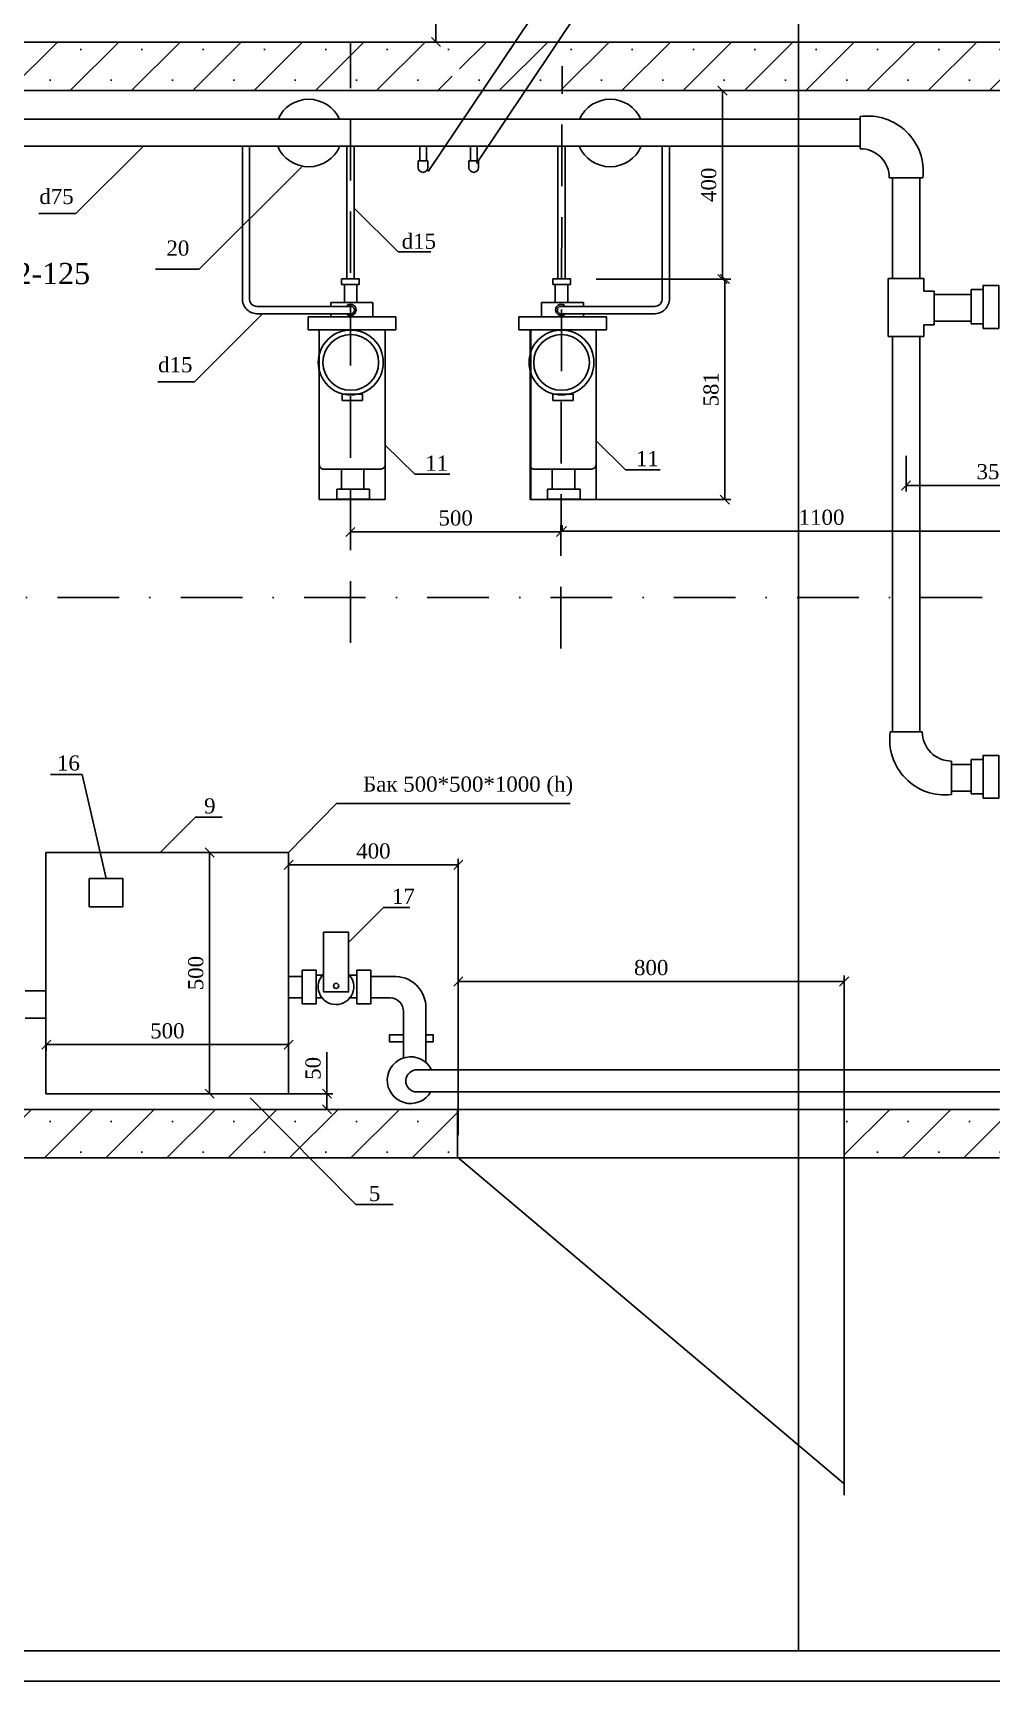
# Model space of a CAD drawing. Header units: millimetres. Extents: x 158645 to 1043550, y -60647 to 236438.
# Drawn here: x 417470 to 433261, y 194438 to 221614 of the extents above; entities that cross this region are included whole.
import ezdxf

# ---------------------------------------------------------------- set-up
doc = ezdxf.new("R2010")
doc.units = ezdxf.units.MM
doc.linetypes.add('DASHDOT', pattern=[25.4, 12.7, -6.35, 0, -6.35])
doc.linetypes.add('DASHED', pattern=[19.05, 12.7, -6.35])
doc.layers.add('опорудование', color=7, linetype='Continuous')
doc.styles.add('CН', font='TIMES.TTF')
doc.dimstyles.new('СИС', dxfattribs={"dimscale": 0, "dimtxt": 100, "dimasz": 150, "dimexe": 100, "dimexo": 0.625, "dimgap": 100, "dimtad": 1, "dimdsep": 46, "dimtxsty": 'CН', "dimblk": 'OBLIQUE', "dimcen": 2.5, "dimclrd": 3, "dimclre": 3, "dimclrt": 7, "dimadec": 0, "dimazin": 0, "dimtm": 1e-09, "dimtfac": 1, "dimtmove": 0, "dimatfit": 3, "dimldrblk": 'NONE', "dimfxl": 0, "dimtolj": 1, "dimtzin": 0, "dimarcsym": 0})
pattern_1 = [(45, (0, 58181.95), (-505.1394, 505.1394), []), (45, (505.14, 58181.95), (-505.1394, 505.1394), [0, -714.375])]

# ---------------------------------------------------------------- blocks, each defined once
blk = doc.blocks.new('_Oblique')
at = {"color": 0, "lineweight": -2}
blk.add_line((-0.5, -0.5), (0.5, 0.5), dxfattribs=at)
blk = doc.blocks.new('*D84')
at = {"layer": 'Defpoints', "color": 0, "ltscale": 80}
for p in [(416871, 234980), (457070, 220277), (416871, 220014)]:
    blk.add_point(p, dxfattribs=at)
at = {"layer": 'опорудование', "color": 3, "lineweight": -2, "ltscale": 80}
for p, q in [((416871, 220015), (416871, 235080)), ((457070, 220278), (457070, 235080)), ((457070, 234980), (416871, 234980))]:
    blk.add_line(p, q, dxfattribs=at)
at = {"layer": 'опорудование', "color": 3, "lineweight": -2, "ltscale": 80, "xscale": 150, "yscale": 150, "zscale": 150, "rotation": 180}
blk.add_blockref('_Oblique', (416871, 234980), dxfattribs=at)
at = {"layer": 'опорудование', "color": 3, "lineweight": -2, "ltscale": 80, "xscale": 150, "yscale": 150, "zscale": 150}
blk.add_blockref('_Oblique', (457070, 234980), dxfattribs=at)
at = {"layer": 'опорудование', "color": 7, "ltscale": 80, "insert": (436971, 235207), "char_height": 250, "attachment_point": 5, "style": 'CН'}
blk.add_mtext('\\A1;{\\fTimes New Roman|b0|i0|c204|p18;5100}', dxfattribs=at)
blk = doc.blocks.new('_None')
blk = doc.blocks.new('*D81')
at = {"layer": 'Defpoints', "color": 0, "ltscale": 80}
for p in [(430840, 205974), (424480, 203440), (430840, 203442)]:
    blk.add_point(p, dxfattribs=at)
at = {"layer": 'опорудование', "color": 3, "lineweight": -2, "ltscale": 80}
for p, q in [((424480, 203441), (424480, 206074)), ((430840, 203443), (430840, 206074)), ((424480, 205974), (430840, 205974))]:
    blk.add_line(p, q, dxfattribs=at)
at = {"layer": 'опорудование', "color": 3, "lineweight": -2, "ltscale": 80, "xscale": 150, "yscale": 150, "zscale": 150, "rotation": 180}
blk.add_blockref('_Oblique', (424480, 205974), dxfattribs=at)
at = {"layer": 'опорудование', "color": 3, "lineweight": -2, "ltscale": 80, "xscale": 150, "yscale": 150, "zscale": 150}
blk.add_blockref('_Oblique', (430840, 205974), dxfattribs=at)
at = {"layer": 'опорудование', "color": 7, "ltscale": 80, "insert": (427660, 206201), "char_height": 250, "attachment_point": 5, "style": 'CН'}
blk.add_mtext('\\A1;{\\fTimes New Roman|b0|i0|c204|p18;800}', dxfattribs=at)
blk = doc.blocks.new('*D70')
at = {"layer": 'Defpoints', "color": 0, "ltscale": 80}
for p in [(428336, 220664), (428836, 220664), (428336, 217557)]:
    blk.add_point(p, dxfattribs=at)
at = {"layer": 'опорудование', "color": 3, "lineweight": -2, "ltscale": 80}
for p, q in [((428337, 220664), (428936, 220664)), ((428836, 217557), (428836, 220664)), ((428337, 217557), (428936, 217557))]:
    blk.add_line(p, q, dxfattribs=at)
at = {"layer": 'опорудование', "color": 3, "lineweight": -2, "ltscale": 80, "xscale": 150, "yscale": 150, "zscale": 150}
for p, rotation in [((428836, 220664), 90), ((428836, 217557), 270)]:
    blk.add_blockref('_Oblique', p, dxfattribs=dict(at, rotation=rotation))
at = {"layer": 'опорудование', "color": 7, "ltscale": 80, "insert": (428609, 219111), "char_height": 250, "attachment_point": 5, "rotation": 90, "style": 'CН'}
blk.add_mtext('\\A1;{\\fTimes New Roman|b0|i0|c204|p18;400}', dxfattribs=at)
blk = doc.blocks.new('*D69')
at = {"layer": 'Defpoints', "color": 0, "ltscale": 80}
for p in [(426751, 217557), (428874, 217557), (426751, 213919)]:
    blk.add_point(p, dxfattribs=at)
at = {"layer": 'опорудование', "color": 3, "lineweight": -2, "ltscale": 80}
for p, q in [((426751, 217557), (428974, 217557)), ((428874, 213919), (428874, 217557)), ((426751, 213919), (428974, 213919))]:
    blk.add_line(p, q, dxfattribs=at)
at = {"layer": 'опорудование', "color": 3, "lineweight": -2, "ltscale": 80, "xscale": 150, "yscale": 150, "zscale": 150}
for p, rotation in [((428874, 217557), 90), ((428874, 213919), 270)]:
    blk.add_blockref('_Oblique', p, dxfattribs=dict(at, rotation=rotation))
at = {"layer": 'опорудование', "color": 7, "ltscale": 80, "insert": (428647, 215738), "char_height": 250, "attachment_point": 5, "rotation": 90, "style": 'CН'}
blk.add_mtext('\\A1;{\\fTimes New Roman|b0|i0|c204|p18;581}', dxfattribs=at)
blk = doc.blocks.new('*D68')
at = {"layer": 'Defpoints', "color": 0, "ltscale": 80}
for p in [(422702, 213396), (426173, 213387), (426173, 213387)]:
    blk.add_point(p, dxfattribs=at)
at = {"layer": 'опорудование', "color": 3, "lineweight": -2, "ltscale": 80}
for p, q in [((422702, 213395), (422702, 213287)), ((422702, 213387), (426173, 213387)), ((426173, 213388), (426173, 213487))]:
    blk.add_line(p, q, dxfattribs=at)
at = {"layer": 'опорудование', "color": 3, "lineweight": -2, "ltscale": 80, "xscale": 150, "yscale": 150, "zscale": 150, "rotation": 180}
blk.add_blockref('_Oblique', (422702, 213387), dxfattribs=at)
at = {"layer": 'опорудование', "color": 3, "lineweight": -2, "ltscale": 80, "xscale": 150, "yscale": 150, "zscale": 150}
blk.add_blockref('_Oblique', (426173, 213387), dxfattribs=at)
at = {"layer": 'опорудование', "color": 7, "ltscale": 80, "insert": (424437, 213615), "char_height": 250, "attachment_point": 5, "style": 'CН'}
blk.add_mtext('\\A1;{\\fTimes New Roman|b0|i0|c204|p18;500}', dxfattribs=at)
blk = doc.blocks.new('*D66')
at = {"layer": 'Defpoints', "color": 0, "ltscale": 80}
for p in [(421349, 231296), (421349, 221464), (424112, 221464)]:
    blk.add_point(p, dxfattribs=at)
at = {"layer": 'опорудование', "color": 3, "lineweight": -2, "ltscale": 80}
for p, q in [((421350, 231296), (424212, 231296)), ((424112, 231296), (424112, 221464)), ((421350, 221464), (424212, 221464))]:
    blk.add_line(p, q, dxfattribs=at)
at = {"layer": 'опорудование', "color": 3, "lineweight": -2, "ltscale": 80, "xscale": 150, "yscale": 150, "zscale": 150}
for p, rotation in [((424112, 231296), 90), ((424112, 221464), 270)]:
    blk.add_blockref('_Oblique', p, dxfattribs=dict(at, rotation=rotation))
at = {"layer": 'опорудование', "color": 7, "ltscale": 80, "insert": (423885, 226380), "char_height": 250, "attachment_point": 5, "rotation": 90, "style": 'CН'}
blk.add_mtext('\\A1;{\\fTimes New Roman|b0|i0|c204|p18;2000}', dxfattribs=at)
blk = doc.blocks.new('*D86')
at = {"layer": 'Defpoints', "color": 0, "ltscale": 80}
for p in [(417688, 204949), (421683, 204950), (421683, 204932)]:
    blk.add_point(p, dxfattribs=at)
at = {"layer": 'опорудование', "color": 3, "lineweight": -2, "ltscale": 80}
for p, q in [((417688, 204948), (417688, 204832)), ((417688, 204932), (421683, 204932)), ((421683, 204949), (421683, 204832))]:
    blk.add_line(p, q, dxfattribs=at)
at = {"layer": 'опорудование', "color": 3, "lineweight": -2, "ltscale": 80, "xscale": 150, "yscale": 150, "zscale": 150, "rotation": 180}
blk.add_blockref('_Oblique', (417688, 204932), dxfattribs=at)
at = {"layer": 'опорудование', "color": 3, "lineweight": -2, "ltscale": 80, "xscale": 150, "yscale": 150, "zscale": 150}
blk.add_blockref('_Oblique', (421683, 204932), dxfattribs=at)
at = {"layer": 'опорудование', "color": 7, "ltscale": 80, "insert": (419685, 205159), "char_height": 250, "attachment_point": 5, "style": 'CН'}
blk.add_mtext('\\A1;{\\fTimes New Roman|b0|i0|c204|p18;500}', dxfattribs=at)
blk = doc.blocks.new('*D87')
at = {"layer": 'Defpoints', "color": 0, "ltscale": 80}
for p in [(420382, 208101), (420382, 204122), (420382, 204122)]:
    blk.add_point(p, dxfattribs=at)
at = {"layer": 'опорудование', "color": 3, "lineweight": -2, "ltscale": 80}
for p, q in [((420381, 208101), (420282, 208101)), ((420382, 208101), (420382, 204122)), ((420381, 204122), (420282, 204122))]:
    blk.add_line(p, q, dxfattribs=at)
at = {"layer": 'опорудование', "color": 3, "lineweight": -2, "ltscale": 80, "xscale": 150, "yscale": 150, "zscale": 150}
for p, rotation in [((420382, 208101), 90), ((420382, 204122), 270)]:
    blk.add_blockref('_Oblique', p, dxfattribs=dict(at, rotation=rotation))
at = {"layer": 'опорудование', "color": 7, "ltscale": 80, "insert": (420154, 206112), "char_height": 250, "attachment_point": 5, "rotation": 90, "style": 'CН'}
blk.add_mtext('\\A1;{\\fTimes New Roman|b0|i0|c204|p18;500}', dxfattribs=at)
blk = doc.blocks.new('*D88')
at = {"layer": 'Defpoints', "color": 0, "ltscale": 80}
for p in [(421489, 204122), (422315, 204122), (421489, 203864)]:
    blk.add_point(p, dxfattribs=at)
at = {"layer": 'опорудование', "color": 3, "lineweight": -2, "ltscale": 80}
for p, q in [((422315, 204122), (422315, 204810)), ((421489, 204122), (422415, 204122)), ((422315, 203864), (422315, 204122)), ((421489, 203864), (422415, 203864))]:
    blk.add_line(p, q, dxfattribs=at)
at = {"layer": 'опорудование', "color": 3, "lineweight": -2, "ltscale": 80, "xscale": 150, "yscale": 150, "zscale": 150}
for p, rotation in [((422315, 204122), 90), ((422315, 203864), 270)]:
    blk.add_blockref('_Oblique', p, dxfattribs=dict(at, rotation=rotation))
at = {"layer": 'опорудование', "color": 7, "ltscale": 80, "insert": (422088, 204541), "char_height": 250, "attachment_point": 5, "rotation": 90, "style": 'CН'}
blk.add_mtext('\\A1;{\\fTimes New Roman|b0|i0|c204|p18;50}', dxfattribs=at)
blk = doc.blocks.new('*D95')
at = {"layer": 'Defpoints', "color": 0, "ltscale": 80}
for p in [(421683, 207897), (421683, 204762), (424480, 204762)]:
    blk.add_point(p, dxfattribs=at)
at = {"layer": 'опорудование', "color": 3, "lineweight": -2, "ltscale": 80}
for p, q in [((421683, 204762), (421683, 207997)), ((424480, 204763), (424480, 207997)), ((424480, 207897), (421683, 207897))]:
    blk.add_line(p, q, dxfattribs=at)
at = {"layer": 'опорудование', "color": 3, "lineweight": -2, "ltscale": 80, "xscale": 150, "yscale": 150, "zscale": 150, "rotation": 180}
blk.add_blockref('_Oblique', (421683, 207897), dxfattribs=at)
at = {"layer": 'опорудование', "color": 3, "lineweight": -2, "ltscale": 80, "xscale": 150, "yscale": 150, "zscale": 150}
blk.add_blockref('_Oblique', (424480, 207897), dxfattribs=at)
at = {"layer": 'опорудование', "color": 7, "ltscale": 80, "insert": (423081, 208124), "char_height": 250, "attachment_point": 5, "style": 'CН'}
blk.add_mtext('\\A1;{\\fTimes New Roman|b0|i0|c204|p18;400}', dxfattribs=at)
blk = doc.blocks.new('*D96')
at = {"layer": 'Defpoints', "color": 0, "ltscale": 80}
for p in [(431861, 214645), (434751, 214645), (431861, 214152)]:
    blk.add_point(p, dxfattribs=at)
at = {"layer": 'опорудование', "color": 3, "lineweight": -2, "ltscale": 80}
for p, q in [((431861, 214644), (431861, 214052)), ((434751, 214644), (434751, 214052)), ((434751, 214152), (431861, 214152))]:
    blk.add_line(p, q, dxfattribs=at)
at = {"layer": 'опорудование', "color": 3, "lineweight": -2, "ltscale": 80, "xscale": 150, "yscale": 150, "zscale": 150, "rotation": 180}
blk.add_blockref('_Oblique', (431861, 214152), dxfattribs=at)
at = {"layer": 'опорудование', "color": 3, "lineweight": -2, "ltscale": 80, "xscale": 150, "yscale": 150, "zscale": 150}
blk.add_blockref('_Oblique', (434751, 214152), dxfattribs=at)
at = {"layer": 'опорудование', "color": 7, "ltscale": 80, "insert": (433306, 214379), "char_height": 250, "attachment_point": 5, "style": 'CН'}
blk.add_mtext('\\A1;{\\fTimes New Roman|b0|i0|c204|p18;350}', dxfattribs=at)
blk = doc.blocks.new('*D97')
at = {"layer": 'Defpoints', "color": 0, "ltscale": 80}
for p in [(426190, 213400), (434747, 213400), (434747, 213400)]:
    blk.add_point(p, dxfattribs=at)
at = {"layer": 'опорудование', "color": 3, "lineweight": -2, "ltscale": 80}
for p, q in [((426190, 213400), (426190, 213500)), ((426190, 213400), (434747, 213400)), ((434747, 213400), (434747, 213500))]:
    blk.add_line(p, q, dxfattribs=at)
at = {"layer": 'опорудование', "color": 3, "lineweight": -2, "ltscale": 80, "xscale": 150, "yscale": 150, "zscale": 150, "rotation": 180}
blk.add_blockref('_Oblique', (426190, 213400), dxfattribs=at)
at = {"layer": 'опорудование', "color": 3, "lineweight": -2, "ltscale": 80, "xscale": 150, "yscale": 150, "zscale": 150}
blk.add_blockref('_Oblique', (434747, 213400), dxfattribs=at)
at = {"layer": 'опорудование', "color": 7, "ltscale": 80, "insert": (430468, 213627), "char_height": 250, "attachment_point": 5, "style": 'CН'}
blk.add_mtext('\\A1;{\\fTimes New Roman|b0|i0|c204|p18;1100}', dxfattribs=at)

msp = doc.modelspace()

# ---------------------------------------------------------------- hatches: boundary and pattern name
at = {"layer": 'опорудование', "ltscale": 80}
h = msp.add_hatch(dxfattribs=at)
h.set_pattern_fill('SACNCR', scale=300, style=0)
h.set_pattern_definition(pattern_1)
h.paths.add_polyline_path([(424501.407, 221464.359), (424501.407, 220664.359), (433112.997, 220664.359), (433112.997, 221464.359)])
h.paths.add_polyline_path([(424381.407, 220664.359), (424381.407, 221464.359), (422701.836, 221464.359), (422701.836, 220664.359)])
h.paths.add_polyline_path([(422701.836, 220664.359), (422701.836, 221464.359), (416871.013, 221464.359), (416871.013, 220664.359)])
h.paths.add_polyline_path([(402979.777, 221464.359), (402979.777, 220664.359), (416871.013, 220664.359), (416871.013, 221464.359)])
h.paths.add_polyline_path([(416871.013, 203864.359), (416871.013, 203064.359), (424468.768, 203064.359), (424468.768, 203864.359)])
h.paths.add_polyline_path([(409585.204, 203864.359), (409584.455, 203064.359), (416871.013, 203064.359), (416871.013, 203864.359)])
h.paths.add_polyline_path([(409180.051, 203064.359), (409180.193, 203864.359), (402979.777, 203864.359), (402979.777, 203064.359)])
h = msp.add_hatch(dxfattribs=at)
h.set_pattern_fill('SACNCR', scale=300, style=0)
h.set_pattern_definition(pattern_1)
h.paths.add_polyline_path([(472584.401, 221464.359), (462379.777, 221464.359), (462379.777, 220664.359), (471784.401, 220664.359), (471784.401, 203864.359), (470390.342, 203864.359), (470390.342, 203064.359), (472584.401, 203064.359)])
h.paths.add_polyline_path([(462379.777, 221464.359), (454771.034, 221464.359), (454771.034, 220664.359), (462379.777, 220664.359)])
h.paths.add_polyline_path([(457341.638, 220664.359), (456541.638, 220664.359), (456541.638, 204992.976), (457341.638, 204992.976)])
h.paths.add_polyline_path([(462129.194, 203864.359), (436576.945, 203864.359), (436576.945, 203064.359), (462129.194, 203064.359)])
h.paths.add_polyline_path([(463990.342, 203864.359), (462623.758, 203864.359), (462623.758, 203064.359), (463990.342, 203064.359)], flags=16)
h.paths.add_polyline_path([(454771.034, 221464.359), (433112.997, 221464.359), (433112.997, 220664.359), (454771.034, 220664.359)])
h.paths.add_polyline_path([(436290.567, 203864.359), (434168.828, 203864.359), (433402.708, 203864.359), (433112.997, 203864.359), (433112.997, 203064.359), (433402.718, 203064.359), (434345.989, 203064.359), (436290.577, 203064.359)])
h.paths.add_polyline_path([(433112.997, 203864.359), (430839.817, 203864.359), (430840.117, 203064.359), (433112.997, 203064.359)])

# ---------------------------------------------------------------- linework, layer by layer
at = {"layer": 'Defpoints', "color": 2}
msp.add_line((430087.182, 194938.226), (430087.182, 235973.849), dxfattribs=at)
at = {"layer": 'опорудование', "color": 7, "ltscale": 80}
for p, q in [((376672.423, 221464.359), (472584.401, 221464.359)), ((377472.423, 220664.359), (471784.401, 220664.359)), ((423988.92, 220195.265), (404233.545, 220195.265)), ((431103.908, 220195.265), (423953.768, 220195.265)), ((431103.559, 219705.832), (431103.936, 220234.698)), ((431103.747, 220195.265), (431103.747, 219745.265)), ((424000.295, 219745.265), (412743.299, 219745.265)), ((420921.143, 217236.406), (420921.143, 219745.265)), ((421041.143, 217242.921), (421041.143, 219745.265)), ((422643.379, 219745.265), (422643.379, 217554.956)), ((422763.379, 219745.265), (422763.379, 217559.918)), ((423844.966, 219507.467), (423844.966, 219745.968)), ((431103.747, 219745.265), (423953.768, 219745.265)), ((423954.834, 219507.467), (423954.834, 219745.968)), ((424682.753, 219507.467), (424682.753, 219745.968)), ((424792.622, 219507.467), (424792.622, 219745.968)), ((426119.907, 219745.265), (426119.907, 217554.956)), ((426239.907, 219745.265), (426239.907, 217559.918)), ((427839.822, 217242.921), (427839.822, 219745.265)), ((427959.822, 217236.406), (427959.822, 219745.265)), ((423817.647, 219507.688), (423977.262, 219507.688)), ((423817.647, 219395.759), (423817.647, 219507.688)), ((423977.262, 219507.688), (423977.262, 219395.759)), ((424655.435, 219395.759), (424655.435, 219507.688)), ((424655.435, 219507.688), (424815.05, 219507.688)), ((424815.05, 219507.688), (424815.05, 219395.759)), ((431584.684, 219224.515), (432139.061, 219224.515)), ((431635.392, 217563.466), (431635.392, 219224.515)), ((432085.392, 217563.466), (432085.392, 219224.515)), ((432155.744, 217563.466), (431564.229, 217563.466)), ((431564.229, 217563.466), (431564.229, 216610.478)), ((432155.744, 217563.466), (432155.744, 217358.568)), ((422380.611, 217171.425), (423073.107, 217171.425)), ((422380.611, 217171.425), (422380.611, 217105.191)), ((423073.107, 217171.425), (423073.107, 216932.808)), ((425854.115, 217171.425), (425854.115, 216932.808)), ((425854.115, 217171.425), (426546.611, 217171.425)), ((426546.611, 217171.425), (426546.611, 217105.218)), ((432323.07, 217358.568), (432155.744, 217358.568)), ((432323.07, 217358.568), (432323.07, 216804.192)), ((432323.07, 217302.098), (432648.455, 217302.098)), ((432609.714, 217302.098), (432935.099, 217302.098)), ((433135.371, 217383.065), (432935.099, 217383.065)), ((432935.099, 217383.065), (432935.099, 216819.245)), ((422715.154, 217105.218), (421163.176, 217105.091)), ((422715.154, 216985.218), (421181.316, 216985.218)), ((422006.512, 216932.808), (423448.194, 216932.808)), ((422006.512, 216719.346), (422006.512, 216932.808)), ((422380.611, 216985.218), (422380.611, 216932.808)), ((423448.194, 216932.808), (423448.194, 216719.346)), ((425480.015, 216932.808), (426921.698, 216932.808)), ((425480.015, 216719.346), (425480.015, 216932.808)), ((426165.811, 217105.218), (427717.789, 217105.091)), ((426165.811, 216985.218), (427699.649, 216985.218)), ((426546.611, 216985.218), (426546.611, 216932.808)), ((426921.698, 216932.808), (426921.698, 216719.346)), ((422006.512, 216719.346), (423448.194, 216719.346)), ((422189.238, 216719.346), (422189.238, 213919.346)), ((423277.238, 216719.346), (423277.238, 213919.346)), ((425480.015, 216719.346), (426921.698, 216719.346)), ((425662.742, 216719.346), (425662.742, 213919.346)), ((425677.238, 216719.346), (425677.238, 213919.346)), ((426750.742, 216719.346), (426750.742, 213919.346)), ((432155.744, 216610.478), (431564.229, 216610.478)), ((431635.392, 210090.038), (431635.392, 216610.478)), ((432085.392, 210090.358), (432085.392, 216610.478)), ((432323.07, 216804.192), (432155.744, 216804.192)), ((432155.744, 216610.478), (432155.744, 216804.192)), ((432323.07, 216860.662), (432648.455, 216860.662)), ((432609.714, 216860.662), (432935.099, 216860.662)), ((433130.232, 216819.244), (432936.54, 216819.244)), ((423208.562, 214422.029), (422246.854, 214422.029)), ((422925.106, 214422.029), (423208.562, 214422.029)), ((426682.066, 214422.029), (425720.357, 214422.029)), ((426398.61, 214422.029), (426682.066, 214422.029)), ((422189.238, 213919.346), (423277.238, 213919.346)), ((425662.742, 213919.346), (426750.742, 213919.346)), ((432128.492, 210090.389), (431599.626, 210090.012)), ((432609.618, 209609.263), (432609.81, 209054.887)), ((432609.714, 209552.793), (432935.099, 209552.793)), ((432609.714, 209552.793), (432609.714, 209111.357)), ((432935.099, 209633.76), (432935.099, 209069.94)), ((433135.371, 209633.76), (432935.099, 209633.76)), ((432609.714, 209111.357), (432935.099, 209111.357)), ((433130.232, 209069.939), (432936.54, 209069.939)), ((421682.083, 208101.288), (417682.083, 208101.288)), ((421682.083, 208101.288), (421683.249, 204122.093)), ((421689.394, 206058.166), (421909.197, 206057.896)), ((422135.903, 206079.048), (422243.859, 206079.048)), ((422675.681, 206079.048), (422810.626, 206079.048)), ((423037.333, 206056.509), (423399.798, 206056.063)), ((417340.1, 205821.887), (417682.407, 205821.887)), ((421689.394, 205704.318), (421909.197, 205704.318)), ((422135.903, 205704.318), (422233.778, 205704.318)), ((422135.903, 205701.595), (422243.859, 205701.595)), ((422675.681, 205701.595), (422810.626, 205701.595)), ((422694.115, 205704.318), (422810.626, 205704.318)), ((423037.333, 205704.318), (423364.586, 205704.318)), ((423575.853, 204711.707), (423575.853, 205493.271)), ((423945.568, 204638.076), (423945.568, 205528.493)), ((417340.1, 205368.667), (417682.54, 205368.667)), ((423766.451, 204516.367), (458447.83, 204516.367)), ((421683.249, 204122.093), (417683.249, 204122.093)), ((423770.371, 204152.123), (458447.83, 204152.123)), ((409180.193, 203864.359), (433402.708, 203864.359)), ((424468.768, 203864.331), (424468.768, 203074.475)), ((430839.817, 203864.359), (430842.206, 197504.974)), ((409180.051, 203064.359), (433402.718, 203064.359)), ((424468.768, 203074.475), (430842.206, 197690.897))]:
    msp.add_line(p, q, dxfattribs=at)
at = {"layer": 'опорудование', "color": 3, "linetype": 'DASHED', "ltscale": 80}
for p, q in [((422701.836, 211560.291), (422701.836, 221464.359)), ((426168.318, 211466.726), (426191.459, 221064.359))]:
    msp.add_line(p, q, dxfattribs=at)
at = {"layer": 'опорудование', "color": 3, "linetype": 'DASHDOT', "ltscale": 80}
msp.add_line((455466.867, 212303.363), (397404.019, 212303.363), dxfattribs=at)
at = {"layer": 'опорудование', "ltscale": 80}
msp.add_line((417682.083, 208101.288), (417683.249, 204122.093), dxfattribs=at)
at = {"layer": 'опорудование'}
for p, q in [((373187.182, 194938.226), (486987.182, 194938.226)), ((371187.182, 194438.226), (487487.182, 194438.226))]:
    msp.add_line(p, q, dxfattribs=at)
at = {"layer": 'опорудование', "color": 7, "ltscale": 80}
for points in [[(422555.116, 217557.317), (422848.556, 217557.317), (422848.556, 217468.102), (422555.116, 217468.102)], [(426038.671, 217557.317), (426332.111, 217557.317), (426332.111, 217468.102), (426038.671, 217468.102)], [(433130.232, 216743.48), (433387.549, 216743.48), (433387.549, 217450.371), (433130.232, 217450.371)], [(422567.874, 215658.301), (422899.589, 215658.301), (422899.589, 215556.34), (422567.874, 215556.34)], [(426041.378, 215658.301), (426373.093, 215658.301), (426373.093, 215556.34), (426041.378, 215556.34)], [(422478.567, 214090.657), (423014.414, 214090.657), (423014.414, 213924.971), (422478.567, 213924.971)], [(425952.07, 214090.657), (426487.917, 214090.657), (426487.917, 213924.971), (425952.07, 213924.971)], [(433130.232, 208994.175), (433387.549, 208994.175), (433387.549, 209701.067), (433130.232, 209701.067)], [(418393.721, 207671.254), (418953.235, 207671.254), (418953.235, 207205.33), (418393.721, 207205.33)], [(422260.233, 205800.975), (422671.793, 205800.975), (422671.793, 206784.437), (422260.233, 206784.437)], [(422135.903, 206159.932), (421909.197, 206159.932), (421909.197, 205604.535), (422135.903, 205604.535)], [(423037.333, 206159.932), (422810.626, 206159.932), (422810.626, 205604.535), (423037.333, 205604.535)]]:
    msp.add_lwpolyline(points, close=True, dxfattribs=at)
for points in [[(422810.282, 217557.317), (422606.15, 217557.317)], [(422606.15, 217468.102), (422606.15, 217171.425)], [(422810.282, 217171.425), (422810.282, 217468.102)], [(426283.785, 217557.317), (426079.653, 217557.317)], [(426079.653, 217468.102), (426079.653, 217171.425)], [(426283.785, 217171.425), (426283.785, 217468.102)], [(422925.106, 214090.657), (422925.106, 214422.029), (422555.116, 214422.029), (422555.116, 214090.657)], [(426398.61, 214090.657), (426398.61, 214422.029), (426028.62, 214422.029), (426028.62, 214090.657)], [(422555.116, 213924.971), (422925.106, 213924.971)], [(426028.62, 213924.971), (426398.61, 213924.971)], [(423575.853, 205092.549), (423343.949, 205092.549), (423343.949, 204979.196), (423575.853, 204979.196)], [(423945.568, 204979.196), (424067.32, 204979.196), (424067.32, 205092.549), (423945.568, 205092.549)]]:
    msp.add_lwpolyline(points, dxfattribs=at)
for centre, radius in [((422708.215, 216180.849), 535.293), ((422708.215, 216180.849), 458.823), ((426181.719, 216180.849), 535.293), ((426181.719, 216180.849), 458.823), ((422466.463, 205900.954), 43.559)]:
    msp.add_circle(centre, radius, dxfattribs=at)
for centre, radius, start, end in [((422014.942, 219964.142), 556.439, 24.5420965, 155.4579035), ((426984.126, 219964.142), 556.439, 24.5420965, 155.4579035), ((431232.472, 219330.974), 912.819, 353.3025055, 98.094835), ((422014.942, 219964.142), 556.439, 203.1632251, 336.8367749), ((426984.126, 219964.142), 556.439, 203.1632251, 336.8367749), ((431103.559, 219224.706), 481.126, 359.977182, 90), ((423897.454, 219395.759), 79.807, 180, 0), ((424735.242, 219395.759), 79.807, 180, 0), ((421165.709, 217229.89), 245.139, 178.4769678, 273.5364235), ((421162.69, 217228.029), 122.938, 173.0424773, 272.6109569), ((422703.755, 217047.221), 92.157, 222.2834682, 140.999478), ((426177.21, 217047.221), 92.157, 39.000522, 317.7165318), ((427714.77, 217229.89), 245.139, 266.4635765, 1.5230322), ((427717.789, 217228.029), 122.938, 267.3890431, 6.9575227), ((422708.084, 217045.218), 60.415, 263.2793625, 83.2793625), ((426172.881, 217045.218), 60.415, 96.7206375, 276.7206375), ((422258.945, 214490.891), 69.916, 175.5646599, 279.9589141), ((423198.331, 214500.376), 79.013, 262.5600088, 357.0415947), ((425732.449, 214490.891), 69.916, 175.5646599, 279.9589141), ((426671.835, 214500.376), 79.013, 262.5600088, 357.0415947), ((432503.35, 209961.476), 912.819, 171.905165, 276.6974945), ((432609.618, 210090.389), 481.126, 180, 270.022818), ((422463.947, 205887.24), 294.003, 133.859908, 45.0125012), ((423434.649, 205546.033), 511.22, 358.0284774, 93.9090309), ((423356.02, 205484.477), 220.008, 357.7092874, 87.7686364), ((423694.34, 204346.371), 384.976, 26.2044439, 329.6970956), ((423800.194, 204334.245), 184.548, 99.2996214, 279.2996214)]:
    msp.add_arc(centre, radius, start, end, dxfattribs=at)

# ---------------------------------------------------------------- texts
at = {"layer": 'опорудование', "color": 7, "ltscale": 80, "style": 'CН'}
for s, height, p in [('d75', 250, (417574.573, 218793.696)), ('d15', 250, (423547.141, 218055.141)), ('20', 250, (419668.904, 217941.849)), ('КМ 50-32-125 ', 350, (415255.01, 217472.732)), ('d15', 250, (419532.138, 216019.128)), ('11', 250, (427406.593, 214470.537)), ('11', 250, (423935.436, 214395.317)), ('16', 250, (417865.587, 209452.287)), ('Бак 500*500*1000 (h)', 250, (422910.729, 209103.4)), ('9', 250, (420290.148, 208744.084)), ('17', 250, (423386.119, 207253.13)), ('5', 250, (423005.844, 202352.207))]:
    msp.add_text(s, height=height, dxfattribs=at).set_placement(p)

# ---------------------------------------------------------------- dimensions: what is measured, and where the dimension line sits
at = {"layer": 'опорудование', "color": 7, "ltscale": 80}
for base, p1, p2, text, picture, middle in [((416871.249, 234980.262), (457069.839, 220277.122), (416871.249, 220014.126), '{\\fTimes New Roman|b0|i0|c204|p18;5100}', '*D84', (436970.544, 235207.424)), ((431861.221, 214151.697), (434750.572, 214644.654), (431861.221, 214644.654), '{\\fTimes New Roman|b0|i0|c204|p18;350}', '*D96', (433305.896, 214378.86)), ((426172.949, 213387.39), (422701.836, 213395.759), (426172.949, 213387.39), '{\\fTimes New Roman|b0|i0|c204|p18;500}', '*D68', (424437.393, 213614.553)), ((434746.62, 213399.791), (426189.773, 213399.791), (434746.62, 213399.791), '{\\fTimes New Roman|b0|i0|c204|p18;1100}', '*D97', (430468.196, 213626.954)), ((421682.885, 207896.852), (424479.932, 204762.463), (421682.885, 204761.644), '{\\fTimes New Roman|b0|i0|c204|p18;400}', '*D95', (423081.409, 208124.015)), ((430839.975, 205974.292), (424479.932, 203440.081), (430839.975, 203442.47), '{\\fTimes New Roman|b0|i0|c204|p18;800}', '*D81', (427659.954, 206201.455)), ((421683.006, 204932.106), (417687.78, 204948.616), (421683.006, 204949.787), '{\\fTimes New Roman|b0|i0|c204|p18;500}', '*D86', (419685.393, 205159.269))]:
    dim = msp.add_linear_dim(base=base, p1=p1, p2=p2, text=text, dimstyle='СИС', override={"dimscale": 1, "dimtxt": 250}, dxfattribs=at)
    dim.commit()
    dim.dimension.update_dxf_attribs({"geometry": picture, "text_midpoint": middle})
for base, p1, p2, text, picture, middle in [((424112.353, 221464.359), (421348.977, 231295.501), (421348.977, 221464.359), '{\\fTimes New Roman|b0|i0|c204|p18;2000}', '*D66', (423885.19, 226379.93)), ((428835.697, 220664.359), (428336.365, 217557.317), (428336.365, 220664.359), '{\\fTimes New Roman|b0|i0|c204|p18;400}', '*D70', (428608.534, 219110.838)), ((428873.994, 217557.317), (426750.742, 213919.346), (426750.742, 217557.317), '{\\fTimes New Roman|b0|i0|c204|p18;581}', '*D69', (428646.831, 215738.331)), ((420381.632, 204122.093), (420381.632, 208101.288), (420381.632, 204122.093), '{\\fTimes New Roman|b0|i0|c204|p18;500}', '*D87', (420154.469, 206111.69)), ((422315.256, 204122.093), (421488.529, 203864.359), (421488.529, 204122.093), '{\\fTimes New Roman|b0|i0|c204|p18;50}', '*D88', (422088.093, 204541.253))]:
    dim = msp.add_linear_dim(base=base, p1=p1, p2=p2, angle=90, text=text, dimstyle='СИС', override={"dimscale": 1, "dimtxt": 250}, dxfattribs=at)
    dim.commit()
    dim.dimension.update_dxf_attribs({"geometry": picture, "text_midpoint": middle})

# ---------------------------------------------------------------- leaders
for points in [[(423985.647, 219331.494), (426344.796, 222854.45), (429506.34, 222854.45)], [(424779.002, 219462.5), (426471.448, 221989.856), (430447.542, 221989.856)], [(419290.085, 219750.206), (418174.383, 218635.299), (417568.713, 218635.299)], [(421894.726, 219403.508), (420211.625, 217721.608), (419490.291, 217721.608)], [(422772.001, 218721.884), (423491.105, 218003.289), (424030.428, 218003.289)], [(421247.65, 216975.638), (420131.948, 215860.731), (419526.278, 215860.731)], [(423277.238, 214816.468), (423764.182, 214337.93), (424339.038, 214337.93)], [(426748.396, 214891.688), (427235.34, 214413.15), (427810.195, 214413.15)], [(418673.478, 207671.254), (418281.819, 209385.85), (417759.61, 209385.85)], [(421682.083, 208101.288), (422471.398, 208908.232), (426325.193, 208908.232)], [(419564.352, 208098.845), (420148.8, 208682.69), (420585.902, 208685.317)], [(422660.322, 206607.892), (423244.771, 207191.736), (423681.872, 207194.364)], [(421048.218, 204052.488), (422793.176, 202297.535), (423407.876, 202297.535)]]:
    msp.add_leader(points, dimstyle='СИС', override={"dimgap": 100, "dimtad": 0}, dxfattribs=at)

doc.saveas('drawing.dxf')
